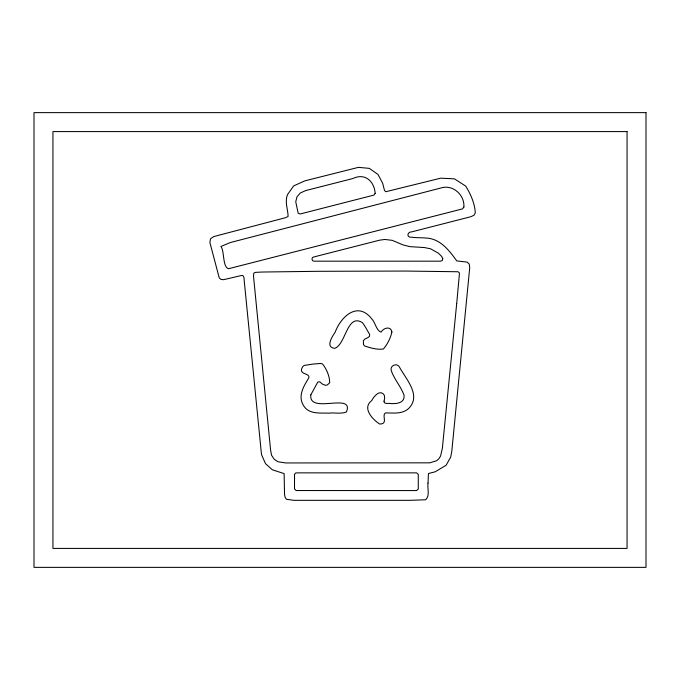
<?xml version="1.0" encoding="UTF-8"?>
<svg xmlns="http://www.w3.org/2000/svg" width="680" height="680" viewBox="0 0 680 680"><rect width="100%" height="100%" fill="white"/><g stroke="black" fill="none" stroke-linecap="round" stroke-linejoin="round"><path stroke-width="1.02" d="M428.017 483.063C427.184 488.521 430.151 495.465 425.68 499.774L409.734 500.335L293.998 500.335L286.416 499.281L285.073 497.139L284.529 494.385L284.121 473.594L272.374 469.812L265.523 463.683L261.494 454.546L244.154 280.109C244.197 278.162 243.907 274.457 240.975 275.613L223.567 279.692L221 279.395L219.232 277.839L209.873 242.463L210.536 238.765L213.792 236.564L285.625 217.676L288.099 216.487C288.005 209.406 284.563 202.028 287.495 194.658L293.632 185.929L304.827 180.863L358.479 167.348L369.317 168.368L378.037 174.471L382.67 183.303L384.523 190.494L385.832 191.718L440.75 178.168L454.487 178.865L465.681 186.082C470.721 194.208 474.767 203.286 475.294 212.959L473.935 215.28L470.892 216.707L412.021 231.795C406.767 231.752 406.47 237.932 411.714 237.218C416.313 237.932 420.988 237.575 425.612 237.992C440.24 238.468 449.106 250.342 456.781 260.925L467.202 262.123L469.242 264.112L469.727 267.631L451.826 451.052L450.695 457.13L446.097 465.273L435.106 471.818L428.442 473.526L428.017 483.063M442.782 258.629L442.255 260.601L440.325 261.179L313.897 261.179C311.729 261.162 311.236 257.414 313.488 257.048L379.593 240.176L384.872 239.462L392.224 240.346L403.104 244.936L409.887 246.636L424.481 247.562L430.567 248.803L438.456 253.224L441.685 256.453L442.782 258.629M456.705 303.484L442.365 448.307L440.563 456.076L438.881 458.745L436.577 460.751L429.853 462.833L285.736 462.952L278.026 461.771L274.125 459.153L271.583 455.294L270.606 450.219L253.504 276.072L253.827 273.028L255.765 272.349L262.191 272.034L318.189 271.303L406.147 271.056L457.997 271.753L459.229 272.68L459.425 273.836L456.705 303.484M294.517 474.504L294.508 488.869L296.063 490.535L416.525 490.56L418.276 489.09L418.285 474.368L416.576 472.863L297.075 472.863L295.435 473.093L294.517 474.504M463.896 207.034L462.519 208.896L228.599 268.719C222.369 267.197 224.604 250.758 220.915 246.475L230.248 242.556L440.759 188.037C452.591 184.05 464.738 194.769 463.896 207.034M375.181 193.316L373.881 195.109L300.075 214.005L298.172 213.239L295.749 201.79L296.981 196.809L300.348 192.984L305.668 190.578L352.844 178.551C365.135 172.584 374.255 181.416 375.181 193.316M391.918 331.993C390.575 338.053 387.413 344.326 383.384 349.01C377.204 349.928 370.455 347.93 364.591 345.984L363.511 344.565L363.366 340.918C364.157 337.688 370.762 338.291 369.656 334.492C367.243 330.497 365.271 326.204 362.329 322.567C346.987 313.174 345.958 344.19 334.841 348.322C325.057 347.548 332.18 336.447 335.104 332.341C341.012 316.353 357.782 300.968 371.662 318.775C375.42 322.413 376.091 330.284 381.029 332.163C383.35 327.981 390.762 325.524 391.918 331.993M384.038 401.183C383.75 403.903 387.175 403.393 388.909 403.385C394.952 404.048 405.212 403.835 404.022 395.114C400.877 386.478 394.298 379.363 391.289 370.659C389.529 365.815 396.746 362.457 399.313 366.817C405.781 379.024 421.77 395.293 408.705 408.45C402.348 414.383 393.44 412.879 385.526 412.93C381.276 415.216 388.679 424.167 379.678 424.039C372.716 419.628 361.717 408.085 371.705 400.613C373.796 396.431 380.086 388.824 384.276 395.139L384.693 398.012L384.038 401.183M310.837 394.825C308.303 414.851 354.671 391.756 346.426 411.969C340.901 414.23 334.39 412.394 328.525 413.159C320.101 412.802 309.324 414.426 303.969 406.215C297.304 396.797 303.51 386.333 308.754 378.029C310.641 372.487 297.313 375.394 302.745 366.571L304.181 365.449L312.851 364.089L320.671 363.451L322.507 363.945C326.578 369.053 329.681 376.21 329.69 382.721L327.335 384.957L325.507 385.313L322.694 384.268L319.71 381.82L317.798 382.058L310.837 394.825M646 112.633L34 112.633L34 567.366L646 567.366L646 112.633M627.053 131.58L52.947 131.58L52.947 548.42L627.053 548.42L627.053 131.58"/></g></svg>
